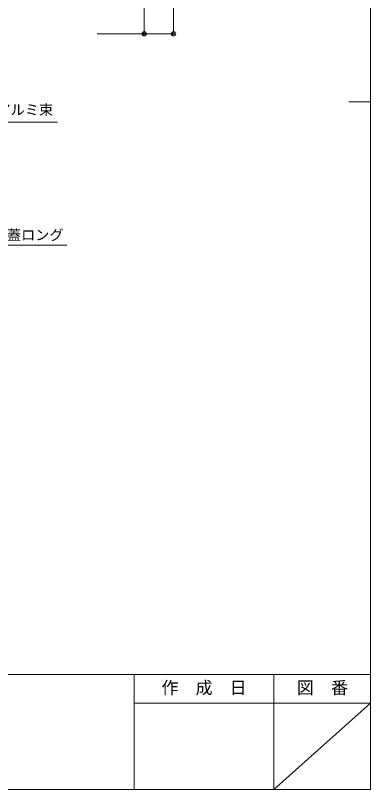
# Model space of a CAD drawing. Units: millimetres on the paper. Extents: x -401 to 401, y -279 to 279.
# Drawn here: x 318.5 to 400.7, y -278.7 to -99.4 of the extents above; entities that cross this region are included whole.
import ezdxf
from ezdxf.enums import TextEntityAlignment as Align

# ---------------------------------------------------------------- set-up
doc = ezdxf.new("R2010")
doc.units = ezdxf.units.MM
for name, color, linetype, lineweight in [('0-0_A-C01-補助線(非印刷)', 4, 'Continuous', 9), ('0-3_0-A12-寸法_目地', 5, 'Continuous', 9), ('0-4_0', 7, 'Continuous', 9), ('0-B_A-B03-文字_書込_小', 7, 'Continuous', 9), ('1-2_0-A01-枠A', 4, 'Continuous', 9)]:
    doc.layers.add(name, color=color, linetype=linetype, lineweight=lineweight)
doc.layers.add('1-1_0-A02-枠B', color=5, linetype='Continuous')
doc.styles.add('ＭＳ ゴシック', font='')
doc.styles.get('ＭＳ ゴシック').set_extended_font_data('MS Gothic')

# ---------------------------------------------------------------- blocks, each defined once
blk = doc.blocks.new('_Dot')
at = {"layer": '0-4_0'}
blk.add_line((-0.5, 0), (-1, 0), dxfattribs=at)
for radius in [0.5, 0.25]:
    blk.add_circle((0, 0), radius, dxfattribs=at)

msp = doc.modelspace()

# ---------------------------------------------------------------- linework, layer by layer
at = {"layer": '0-0_A-C01-補助線(非印刷)'}
msp.add_line((400.667, -119.333), (395.667, -119.333), dxfattribs=at)
at = {"layer": '0-3_0-A12-寸法_目地'}
for p, q in [((355.086, -82.976), (355.086, -102.643)), ((348.298, -92.976), (348.298, -102.643)), ((337.412, -103.643), (355.086, -103.643)), ((337.412, -103.643), (348.298, -103.643))]:
    msp.add_line(p, q, dxfattribs=at)
at = {"layer": '0-B_A-B03-文字_書込_小'}
for points in [[(299.365, -101.085), (313.346, -124.109), (328.188, -124.109)], [(284.318, -129.836), (299.362, -152.596), (330.358, -152.596)]]:
    msp.add_lwpolyline(points, dxfattribs=at)
at = {"layer": '1-2_0-A01-枠A'}
for p, q in [((400.667, -278.667), (400.667, 278.667)), ((-400.667, -252), (343.263, -252)), ((343.263, -252), (345.987, -252)), ((345.987, -252), (345.987, -278.667)), ((345.987, -252), (400.667, -252)), ((378.282, -252), (378.282, -278.667)), ((345.987, -258.667), (400.667, -258.667)), ((400.667, -258.667), (378.282, -278.667)), ((-400.667, -278.667), (345.987, -278.667)), ((345.987, -278.667), (400.667, -278.667))]:
    msp.add_line(p, q, dxfattribs=at)

# ---------------------------------------------------------------- block references
at = {"layer": '0-3_0-A12-寸法_目地', "rotation": 270}
for p in [(348.298, -103.643), (355.086, -103.643)]:
    msp.add_blockref('_Dot', p, dxfattribs=at)

# ---------------------------------------------------------------- texts
at = {"layer": '0-B_A-B03-文字_書込_小', "style": 'ＭＳ ゴシック'}
for s, p in [('アルミ束', (314.098, -123.134)), ('アルミ根太蓋ロング', (300.114, -152.132))]:
    msp.add_text(s, height=2.405, dxfattribs=at).set_placement(p, align=Align.BOTTOM_LEFT)
at = {"layer": '1-1_0-A02-枠B', "color": 6, "style": 'ＭＳ ゴシック'}
for s, p in [('作\u3000成\u3000日', (352.292, -257.388)), ('図\u3000番', (383.627, -257.388))]:
    msp.add_text(s, height=2.889, dxfattribs=at).set_placement(p, align=Align.BOTTOM_LEFT)

doc.saveas('drawing.dxf')
